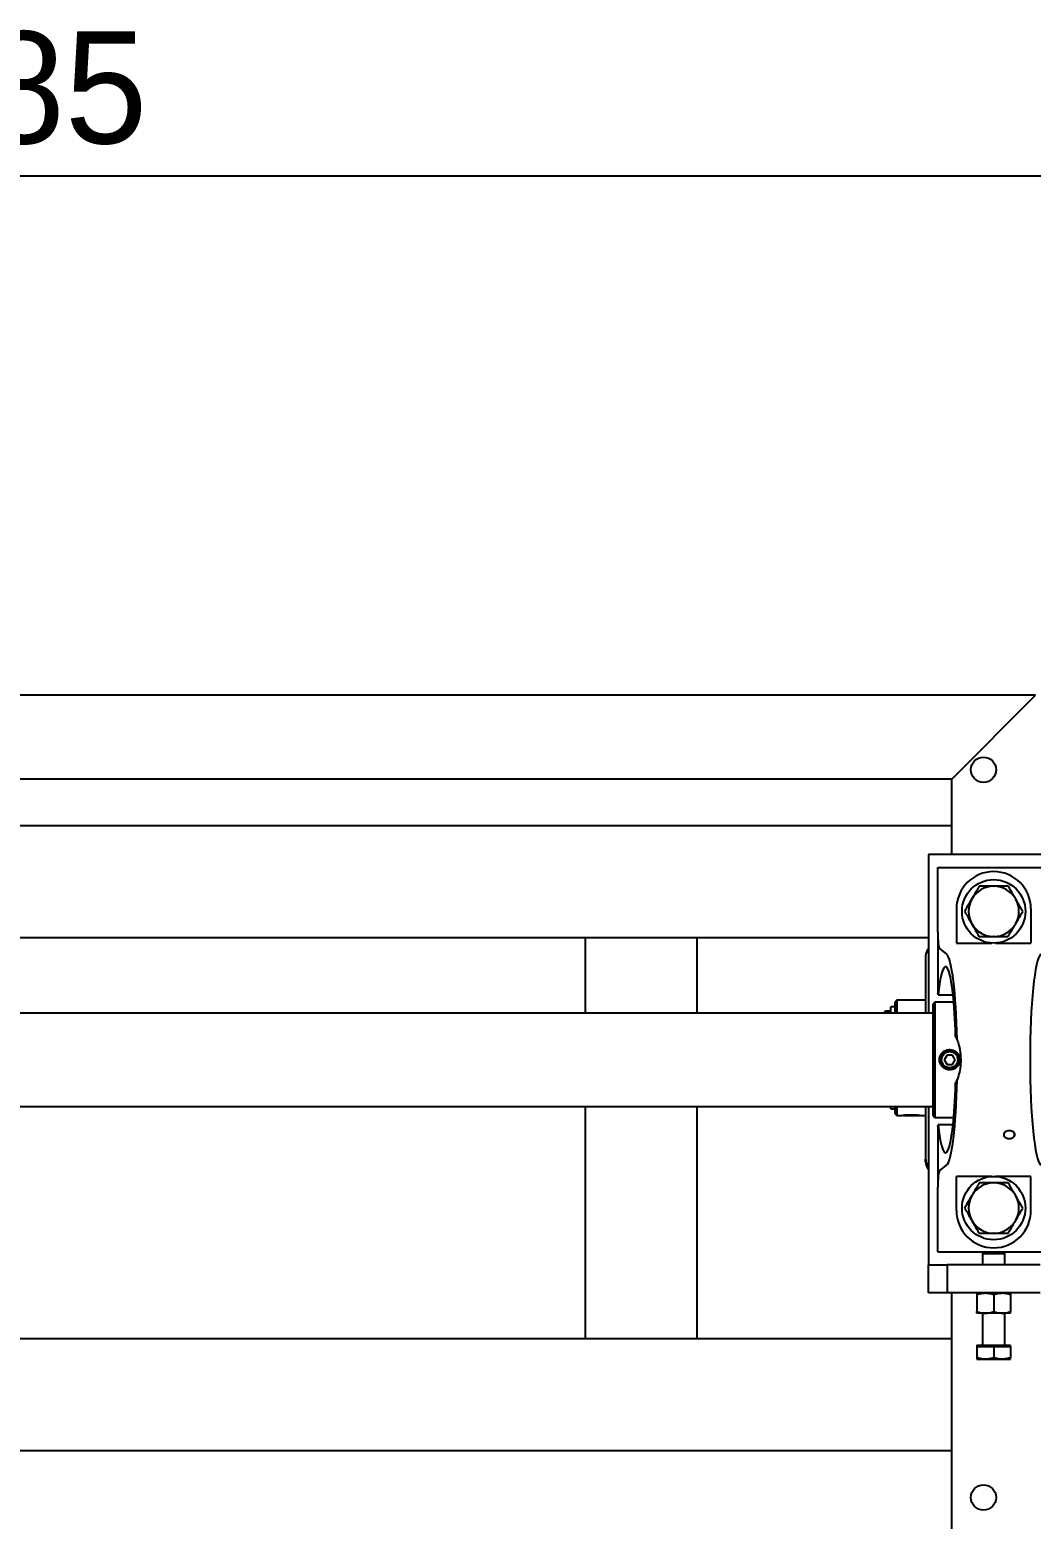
# Model space of a CAD drawing. Header units: millimetres. Extents: x 0 to 11880, y 0 to 8400.
# Drawn here: x 2603 to 3140, y 6347 to 7145 of the extents above; entities that cross this region are included whole.
import ezdxf

# ---------------------------------------------------------------- set-up
doc = ezdxf.new("R2010")
doc.units = ezdxf.units.MM
doc.header["$LTSCALE"] = 20
doc.layers.add('ANNOTAZIONI', color=7, linetype='Continuous')
doc.styles.add('SLDTEXTSTYLE0', font='arial.ttf', dxfattribs={"width": 0.948})
doc.dimstyles.new('SLDDIMSTYLE0', dxfattribs={"dimtxt": 60, "dimasz": 66.04, "dimexe": 0, "dimexo": 0.0625, "dimgap": 15, "dimtad": 1, "dimdec": 1, "dimrnd": 1e-09, "dimzin": 12, "dimdsep": 46, "dimtxsty": 'SLDTEXTSTYLE0', "dimsah": 1, "dimcen": 0.09, "dimadec": 0, "dimazin": 3, "dimtfac": 1, "dimtofl": 0, "dimtmove": 0, "dimatfit": 3, "dimfxl": 1, "dimfrac": 2, "dimtolj": 1, "dimtzin": 12, "dimarcsym": 0})

# ---------------------------------------------------------------- blocks, each defined once
blk = doc.blocks.new('_D')
at = {"layer": 'ANNOTAZIONI', "transparency": 16777216}
for p, q in [((1788.51, 6996.97), (1788.51, 7087.24)), ((3373.51, 6996.97), (3373.51, 7087.24)), ((1788.51, 7067.24), (3373.51, 7067.24))]:
    blk.add_line(p, q, dxfattribs=at)
for points in [[(1788.51, 7067.24), (1854.55, 7057.08), (1854.55, 7077.4)], [(3373.51, 7067.24), (3307.47, 7077.4), (3307.47, 7057.08)]]:
    blk.add_solid(points, dxfattribs=at)
at = {"layer": 'ANNOTAZIONI', "transparency": 16777216, "insert": (2489.34, 7144.59), "char_height": 60, "attachment_point": 1, "style": 'SLDTEXTSTYLE0'}
blk.add_mtext('1585', dxfattribs=at)

msp = doc.modelspace()

# ---------------------------------------------------------------- linework, layer by layer
at = {"color": 7, "linetype": 'Continuous', "lineweight": 25}
for p, q in [((3142.51, 6788.94), (2019.51, 6788.94)), ((3097.51, 6743.94), (3142.51, 6788.94)), ((3097.51, 6743.94), (2064.51, 6743.94)), ((3097.51, 6703.54), (3097.51, 6743.94)), ((3097.51, 6718.94), (2064.51, 6718.94)), ((3155.01, 6703.54), (3085.01, 6703.54)), ((3085.01, 6703.54), (3085.01, 6618.54)), ((3090.01, 6696.54), (3150.01, 6696.54)), ((3090.01, 6694.34), (3090.01, 6696.54)), ((3090.01, 6661.89), (3090.01, 6694.34)), ((3119.9, 6686.54), (3120.12, 6686.54)), ((3100.01, 6674.34), (3100.01, 6656.07)), ((3108.26, 6679.69), (3108.37, 6679.88)), ((3131.64, 6679.88), (3131.76, 6679.69)), ((3140.01, 6674.34), (3140.01, 6656.07)), ((3108.37, 6666.19), (3108.26, 6666.38)), ((3131.76, 6666.38), (3131.64, 6666.19)), ((3085.01, 6658.94), (2077.01, 6658.94)), ((2901.01, 6618.54), (2901.01, 6658.94)), ((2903.04, 6658.94), (2901.01, 6658.94)), ((2961.01, 6658.94), (2958.98, 6658.94)), ((2961.01, 6618.54), (2961.01, 6658.94)), ((3090.01, 6661.89), (3090.01, 6629.34)), ((3120.12, 6659.54), (3119.9, 6659.54)), ((3083.51, 6649.16), (3083.51, 6618.54)), ((3090.9, 6653.12), (3094.73, 6650.12)), ((3100.01, 6656.07), (3118.96, 6656.07)), ((3121.05, 6656.07), (3140.01, 6656.07)), ((3068.01, 6625.44), (3066.91, 6624.34)), ((3083.51, 6625.44), (3068.01, 6625.44)), ((3068.01, 6625.44), (3068.01, 6618.54)), ((3090.18, 6628.36), (3090.01, 6629.34)), ((3090.18, 6628.36), (3098.18, 6628.36)), ((3087.41, 6618.54), (2074.61, 6618.54)), ((3062.01, 6619.54), (3061.01, 6618.54)), ((3064.76, 6619.54), (3062.01, 6619.54)), ((3062.01, 6619.54), (3062.01, 6618.54)), ((3064.76, 6618.54), (3064.76, 6619.54)), ((3066.91, 6621.83), (3064.91, 6621.83)), ((3064.91, 6618.54), (3064.91, 6621.83)), ((3066.91, 6624.34), (3066.91, 6618.54)), ((3088.51, 6624.44), (3087.41, 6623.34)), ((3087.41, 6623.34), (3087.41, 6563.74)), ((3098.56, 6624.44), (3088.51, 6624.44)), ((3088.51, 6624.44), (3088.51, 6562.64)), ((3094.97, 6596.04), (3093.52, 6593.54)), ((3093.52, 6593.54), (3094.97, 6591.04)), ((3097.85, 6596.04), (3094.97, 6596.04)), ((3099.3, 6593.54), (3097.85, 6596.04)), ((3097.85, 6591.04), (3099.3, 6593.54)), ((3094.97, 6591.04), (3097.85, 6591.04)), ((2074.61, 6568.54), (3087.41, 6568.54)), ((2901.01, 6443.94), (2901.01, 6568.54)), ((2961.01, 6443.94), (2961.01, 6568.54)), ((3064.91, 6567.24), (3064.91, 6568.54)), ((3064.91, 6567.24), (3066.91, 6567.24)), ((3066.91, 6568.54), (3066.91, 6564.74)), ((3066.91, 6564.74), (3068.01, 6563.64)), ((3068.01, 6568.54), (3068.01, 6563.64)), ((3068.01, 6563.64), (3070.24, 6563.64)), ((3071.42, 6563.8), (3071.59, 6563.64)), ((3071.59, 6563.64), (3080.23, 6563.64)), ((3080.23, 6563.64), (3080.39, 6563.8)), ((3081.52, 6563.64), (3083.51, 6563.64)), ((3083.51, 6568.54), (3083.51, 6540.23)), ((3085.01, 6568.54), (3085.01, 6483.54)), ((3087.41, 6563.74), (3088.51, 6562.64)), ((3088.51, 6562.64), (3098.56, 6562.64)), ((3090.01, 6557.74), (3090.18, 6558.71)), ((3090.01, 6557.74), (3090.01, 6525.19)), ((3098.18, 6558.71), (3090.18, 6558.71)), ((3083.51, 6538.74), (3083.51, 6540.23)), ((3090.9, 6533.95), (3094.73, 6536.95)), ((3118.96, 6531.01), (3100.01, 6531.01)), ((3100.01, 6512.74), (3100.01, 6531.01)), ((3140.01, 6531.01), (3121.05, 6531.01)), ((3140.01, 6512.74), (3140.01, 6531.01)), ((3090.01, 6492.74), (3090.01, 6525.19)), ((3119.9, 6527.54), (3120.12, 6527.54)), ((3108.26, 6520.69), (3108.37, 6520.88)), ((3131.64, 6520.88), (3131.76, 6520.69)), ((3108.37, 6507.19), (3108.26, 6507.38)), ((3131.76, 6507.38), (3131.64, 6507.19)), ((3120.12, 6500.54), (3119.9, 6500.54)), ((3090.01, 6490.54), (3090.01, 6492.74)), ((3090.01, 6490.54), (3150.01, 6490.54)), ((3114.97, 6490.54), (3114.01, 6489.57)), ((3114.01, 6489.57), (3114.01, 6483.54)), ((3126.01, 6489.57), (3114.01, 6489.57)), ((3126.01, 6489.57), (3125.04, 6490.54)), ((3126.01, 6483.54), (3126.01, 6489.57)), ((3085.01, 6468.54), (3085.01, 6483.54)), ((3085.01, 6483.54), (3095.01, 6483.54)), ((3095.01, 6483.54), (3095.01, 6468.54)), ((3145.01, 6483.54), (3095.01, 6483.54)), ((3095.01, 6468.54), (3085.01, 6468.54)), ((3145.01, 6468.54), (3095.01, 6468.54)), ((3097.51, 6296.44), (3097.51, 6468.54)), ((3111.01, 6467.73), (3111.01, 6458.54)), ((3120.01, 6467.73), (3120.01, 6458.54)), ((3129.01, 6467.73), (3129.01, 6458.54)), ((3115.51, 6457.74), (3111.01, 6457.74)), ((3114.01, 6457.74), (3114.01, 6441.14)), ((3124.51, 6457.74), (3115.51, 6457.74)), ((3129.01, 6457.74), (3124.51, 6457.74)), ((3126.01, 6441.14), (3126.01, 6457.74)), ((3097.51, 6443.94), (2064.51, 6443.94)), ((2903.04, 6443.94), (2901.01, 6443.94)), ((2961.01, 6443.94), (2958.98, 6443.94)), ((3111.01, 6440.54), (3111.01, 6439.94)), ((3111.01, 6440.54), (3115.51, 6440.54)), ((3111.01, 6439.94), (3111.01, 6433.84)), ((3111.01, 6439.94), (3115.51, 6439.94)), ((3115.51, 6440.54), (3129.01, 6440.54)), ((3115.51, 6439.94), (3120.01, 6439.94)), ((3120.01, 6439.94), (3120.01, 6433.84)), ((3120.01, 6439.94), (3124.51, 6439.94)), ((3124.51, 6439.94), (3129.01, 6439.94)), ((3129.01, 6439.94), (3129.01, 6440.54)), ((3129.01, 6439.94), (3129.01, 6433.84)), ((3111.01, 6433.04), (3115.51, 6433.04)), ((3115.51, 6433.04), (3124.51, 6433.04)), ((3124.51, 6433.04), (3129.01, 6433.04)), ((3097.51, 6383.94), (2064.51, 6383.94))]:
    msp.add_line(p, q, dxfattribs=at)
for centre, radius in [((3114.51, 6748.94), 6.75), ((3120.01, 6673.04), 17), ((3096.41, 6593.54), 5), ((3096.41, 6593.54), 4.32), ((3120.01, 6514.04), 17), ((3114.51, 6358.94), 6.75)]:
    msp.add_circle(centre, radius, dxfattribs=at)
for centre, radius, start, end in [((3120.01, 6674.34), 20, 0, 180), ((3120.01, 6673.04), 13.5, 90.47157, 149.52843), ((3120.01, 6673.04), 13.5, 30.47157, 89.52843), ((3120.01, 6673.04), 13.5, 150.47157, 209.52843), ((3120.01, 6673.04), 13.5, 330.47157, 29.52843), ((3120.01, 6673.04), 13.5, 210.47157, 269.52843), ((3120.01, 6673.04), 13.5, 270.47157, 329.52843), ((3089.06, 6649.16), 5.55, 136.86374, 180), ((3071.43, 6593.54), 30.9, 20.38242, 24.4133), ((3071.43, 6593.54), 30.9, 335.5867, 339.61758), ((3127.16, 6553.4), 1.73, 118.01608, 241.98392), ((3129.56, 6553.4), 1.73, 298.01608, 61.98392), ((3089.17, 6538.74), 5.66, 180, 222.69032), ((3120.01, 6514.04), 13.5, 90.47157, 149.52843), ((3120.01, 6514.04), 13.5, 30.47157, 89.52843), ((3120.01, 6514.04), 13.5, 150.47157, 209.52843), ((3120.01, 6514.04), 13.5, 330.47157, 29.52843), ((3120.01, 6512.74), 20, 180, 0), ((3120.01, 6514.04), 13.5, 210.47157, 269.52843), ((3120.01, 6514.04), 13.5, 270.47157, 329.52843), ((3113.41, 6441.14), 0.6, 270, 0), ((3126.61, 6441.14), 0.6, 180, 270)]:
    msp.add_arc(centre, radius, start, end, dxfattribs=at)
for centre, major_axis, start_param, end_param in [((3090.99, 6661.89), (0, 8.8), 1.570796, 3.054326), ((3094.18, 6593.54), (0, 56.8), 4.903013, 6.195919), ((3145.84, 6593.54), (0, 56.8), 0.087266, 3.054326), ((3094.18, 6593.54), (0, 50), 4.970681, 7.083481), ((3094.18, 6593.54), (0, 50), 2.341297, 4.454097), ((3094.18, 6593.54), (0, 56.8), 3.228859, 4.521765), ((3090.99, 6525.19), (0, 8.8), 0.087266, 1.570796)]:
    msp.add_ellipse(centre, major_axis=major_axis, ratio=0.111465, start_param=start_param, end_param=end_param, dxfattribs=at)
for points, knots in [([(3112.21, 6686.54), (3111.97, 6686.12), (3111.23, 6684.83), (3109.95, 6682.61), (3108.9, 6680.8), (3108.37, 6679.88)], [0, 0, 0, 0, 0.193449, 0.59407, 1, 1, 1, 1]), ([(3119.9, 6686.54), (3118.57, 6686.54), (3115.97, 6686.54), (3113.45, 6686.54), (3112.21, 6686.54)], [0, 0, 0, 0, 0.508529, 1, 1, 1, 1]), ([(3127.8, 6686.54), (3126.9, 6686.54), (3124.39, 6686.54), (3121.79, 6686.54), (3120.12, 6686.54)], [0, 0, 0, 0, 0.359214, 1, 1, 1, 1]), ([(3131.64, 6679.88), (3131.21, 6680.64), (3129.91, 6682.89), (3128.64, 6685.08), (3127.8, 6686.54)], [0, 0, 0, 0, 0.334142, 1, 1, 1, 1]), ([(3108.26, 6679.69), (3107.83, 6678.94), (3106.53, 6676.69), (3105.26, 6674.5), (3104.42, 6673.04)], [0, 0, 0, 0, 0.334142, 1, 1, 1, 1]), ([(3104.42, 6673.04), (3104.66, 6672.62), (3105.41, 6671.33), (3106.69, 6669.11), (3107.73, 6667.3), (3108.26, 6666.38)], [0, 0, 0, 0, 0.193449, 0.59407, 1, 1, 1, 1]), ([(3135.6, 6673.04), (3135.36, 6673.46), (3134.61, 6674.75), (3133.33, 6676.96), (3132.28, 6678.78), (3131.76, 6679.69)], [0, 0, 0, 0, 0.193449, 0.59407, 1, 1, 1, 1]), ([(3131.76, 6666.38), (3132.19, 6667.14), (3133.49, 6669.39), (3134.76, 6671.58), (3135.6, 6673.04)], [0, 0, 0, 0, 0.334142, 1, 1, 1, 1]), ([(3108.37, 6666.19), (3108.81, 6665.44), (3110.11, 6663.19), (3111.37, 6661), (3112.21, 6659.54)], [0, 0, 0, 0, 0.334142, 1, 1, 1, 1]), ([(3127.8, 6659.54), (3128.05, 6659.96), (3128.79, 6661.25), (3130.07, 6663.46), (3131.12, 6665.28), (3131.64, 6666.19)], [0, 0, 0, 0, 0.193449, 0.59407, 1, 1, 1, 1]), ([(3112.21, 6659.54), (3113.12, 6659.54), (3115.63, 6659.54), (3118.23, 6659.54), (3119.9, 6659.54)], [0, 0, 0, 0, 0.359214, 1, 1, 1, 1]), ([(3120.12, 6659.54), (3121.44, 6659.54), (3124.05, 6659.54), (3126.57, 6659.54), (3127.8, 6659.54)], [0, 0, 0, 0, 0.5085294, 1, 1, 1, 1]), ([(3100.39, 6604.3), (3100.74, 6603.28), (3101.61, 6600.69), (3102.35, 6596.24), (3102.37, 6591.4), (3101.72, 6586.83), (3100.84, 6584.14), (3100.39, 6582.78)], [0, 0, 0, 0, 0.148076, 0.375376, 0.610735, 0.803042, 1, 1, 1, 1]), ([(3100.63, 6590.04), (3100.21, 6589.69), (3099.32, 6588.92), (3097.54, 6588.31), (3095.55, 6588.25), (3093.59, 6588.87), (3091.99, 6590.08), (3090.97, 6591.71), (3090.63, 6593.46), (3090.91, 6595.13), (3091.69, 6596.59), (3092.95, 6597.8), (3094.63, 6598.61), (3096.58, 6598.88), (3098.59, 6598.49), (3100.34, 6597.47), (3101.58, 6595.95), (3102.15, 6594.21), (3102.06, 6592.5), (3101.51, 6591.08), (3100.89, 6590.36), (3100.63, 6590.04)], [0, 0, 0, 0, 0.047464, 0.102928, 0.161192, 0.220499, 0.27911, 0.334759, 0.38563, 0.432893, 0.479913, 0.529716, 0.583677, 0.641157, 0.700308, 0.759369, 0.81631, 0.868849, 0.917011, 0.963717, 1, 1, 1, 1]), ([(3070.24, 6563.64), (3070.29, 6563.65), (3070.39, 6563.66), (3071.2, 6563.78), (3072.45, 6563.93), (3074.13, 6564.06), (3076.09, 6564.1), (3078.08, 6564.04), (3079.85, 6563.88), (3081.05, 6563.72), (3081.6, 6563.63), (3081.54, 6563.65), (3081.52, 6563.65)], [0, 0, 0, 0, 0.092617, 0.186659, 0.286263, 0.394185, 0.509145, 0.627449, 0.745569, 0.859451, 0.96453, 1, 1, 1, 1]), ([(3126.34, 6554.93), (3126.13, 6554.77), (3125.69, 6554.43), (3125.36, 6553.77), (3125.34, 6553.07), (3125.64, 6552.42), (3126.06, 6552.05), (3126.32, 6551.89), (3126.34, 6551.87)], [0, 0, 0, 0, 0.186152, 0.389172, 0.587393, 0.783443, 0.980992, 1, 1, 1, 1]), ([(3130.38, 6554.93), (3130.11, 6555.08), (3129.58, 6555.38), (3128.58, 6555.55), (3127.58, 6555.49), (3126.82, 6555.23), (3126.46, 6555.01), (3126.34, 6554.93)], [0, 0, 0, 0, 0.22471, 0.449428, 0.673945, 0.898372, 1, 1, 1, 1]), ([(3130.38, 6551.87), (3130.46, 6551.93), (3130.76, 6552.12), (3131.16, 6552.55), (3131.41, 6553.2), (3131.32, 6553.89), (3130.95, 6554.5), (3130.55, 6554.8), (3130.38, 6554.93)], [0, 0, 0, 0, 0.071077, 0.25122, 0.452112, 0.649168, 0.845197, 1, 1, 1, 1]), ([(3126.34, 6551.87), (3126.61, 6551.74), (3127.14, 6551.46), (3128.13, 6551.31), (3129.14, 6551.37), (3129.9, 6551.6), (3130.26, 6551.81), (3130.38, 6551.87)], [0, 0, 0, 0, 0.22471, 0.449428, 0.673945, 0.898372, 1, 1, 1, 1]), ([(3083.51, 6540.23), (3083.53, 6539.89), (3083.59, 6538.92), (3084.04, 6537.58), (3084.74, 6536.82), (3085.01, 6536.53)], [0, 0, 0, 0, 0.249733, 0.709724, 1, 1, 1, 1]), ([(3112.21, 6527.54), (3111.97, 6527.12), (3111.23, 6525.83), (3109.95, 6523.61), (3108.9, 6521.8), (3108.37, 6520.88)], [0, 0, 0, 0, 0.193449, 0.59407, 1, 1, 1, 1]), ([(3119.9, 6527.54), (3118.57, 6527.54), (3115.97, 6527.54), (3113.45, 6527.54), (3112.21, 6527.54)], [0, 0, 0, 0, 0.508529, 1, 1, 1, 1]), ([(3127.8, 6527.54), (3126.9, 6527.54), (3124.39, 6527.54), (3121.79, 6527.54), (3120.12, 6527.54)], [0, 0, 0, 0, 0.359214, 1, 1, 1, 1]), ([(3131.64, 6520.88), (3131.21, 6521.64), (3129.91, 6523.89), (3128.64, 6526.08), (3127.8, 6527.54)], [0, 0, 0, 0, 0.3341417, 1, 1, 1, 1]), ([(3108.26, 6520.69), (3107.83, 6519.94), (3106.53, 6517.69), (3105.26, 6515.5), (3104.42, 6514.04)], [0, 0, 0, 0, 0.334142, 1, 1, 1, 1]), ([(3104.42, 6514.04), (3104.66, 6513.62), (3105.41, 6512.33), (3106.69, 6510.11), (3107.73, 6508.3), (3108.26, 6507.38)], [0, 0, 0, 0, 0.193449, 0.59407, 1, 1, 1, 1]), ([(3135.6, 6514.04), (3135.36, 6514.46), (3134.61, 6515.75), (3133.33, 6517.96), (3132.28, 6519.78), (3131.76, 6520.69)], [0, 0, 0, 0, 0.193449, 0.5940695, 1, 1, 1, 1]), ([(3131.76, 6507.38), (3132.19, 6508.14), (3133.49, 6510.39), (3134.76, 6512.58), (3135.6, 6514.04)], [0, 0, 0, 0, 0.334142, 1, 1, 1, 1]), ([(3108.37, 6507.19), (3108.81, 6506.44), (3110.11, 6504.19), (3111.37, 6502), (3112.21, 6500.54)], [0, 0, 0, 0, 0.334142, 1, 1, 1, 1]), ([(3127.8, 6500.54), (3128.05, 6500.96), (3128.79, 6502.25), (3130.07, 6504.46), (3131.12, 6506.28), (3131.64, 6507.19)], [0, 0, 0, 0, 0.193449, 0.59407, 1, 1, 1, 1]), ([(3112.21, 6500.54), (3113.12, 6500.54), (3115.63, 6500.54), (3118.23, 6500.54), (3119.9, 6500.54)], [0, 0, 0, 0, 0.359214, 1, 1, 1, 1]), ([(3120.12, 6500.54), (3121.44, 6500.54), (3124.05, 6500.54), (3126.57, 6500.54), (3127.8, 6500.54)], [0, 0, 0, 0, 0.5085294, 1, 1, 1, 1]), ([(3111.01, 6467.73), (3111.74, 6467.96), (3113.21, 6468.41), (3114.74, 6468.5), (3115.51, 6468.54)], [0, 0, 0, 0, 0.495458, 1, 1, 1, 1]), ([(3111.01, 6468.54), (3111.01, 6468.53), (3111.01, 6468.48), (3111.01, 6468.05), (3111.01, 6467.73)], [0, 0, 0, 0, 0.268634, 1, 1, 1, 1]), ([(3115.51, 6468.54), (3115.62, 6468.54), (3116.42, 6468.53), (3117.95, 6468.35), (3119.32, 6467.94), (3120.01, 6467.73)], [0, 0, 0, 0, 0.07009, 0.530784, 1, 1, 1, 1]), ([(3120.01, 6467.73), (3120.74, 6467.96), (3122.21, 6468.41), (3123.74, 6468.5), (3124.51, 6468.54)], [0, 0, 0, 0, 0.495458, 1, 1, 1, 1]), ([(3124.51, 6468.54), (3124.62, 6468.54), (3125.42, 6468.53), (3126.95, 6468.35), (3128.32, 6467.94), (3129.01, 6467.73)], [0, 0, 0, 0, 0.07009, 0.530784, 1, 1, 1, 1]), ([(3129.01, 6468.54), (3129.01, 6468.53), (3129.01, 6468.48), (3129.01, 6468.05), (3129.01, 6467.73)], [0, 0, 0, 0, 0.268634, 1, 1, 1, 1]), ([(3111.01, 6458.54), (3111.74, 6458.32), (3113.21, 6457.86), (3114.74, 6457.78), (3115.51, 6457.74)], [0, 0, 0, 0, 0.495458, 1, 1, 1, 1]), ([(3111.01, 6457.74), (3111.01, 6457.75), (3111.01, 6457.79), (3111.01, 6458.23), (3111.01, 6458.54)], [0, 0, 0, 0, 0.268634, 1, 1, 1, 1]), ([(3115.51, 6457.74), (3115.62, 6457.74), (3116.42, 6457.75), (3117.95, 6457.92), (3119.32, 6458.33), (3120.01, 6458.54)], [0, 0, 0, 0, 0.07009, 0.530784, 1, 1, 1, 1]), ([(3120.01, 6458.54), (3120.74, 6458.32), (3122.21, 6457.86), (3123.74, 6457.78), (3124.51, 6457.74)], [0, 0, 0, 0, 0.495458, 1, 1, 1, 1]), ([(3124.51, 6457.74), (3124.62, 6457.74), (3125.42, 6457.75), (3126.95, 6457.92), (3128.32, 6458.33), (3129.01, 6458.54)], [0, 0, 0, 0, 0.07009, 0.530784, 1, 1, 1, 1]), ([(3129.01, 6457.74), (3129.01, 6457.75), (3129.01, 6457.79), (3129.01, 6458.23), (3129.01, 6458.54)], [0, 0, 0, 0, 0.268634, 1, 1, 1, 1]), ([(3115.51, 6433.04), (3114.28, 6433.14), (3112.76, 6433.27), (3111.3, 6433.75), (3111.01, 6433.84)], [0, 0, 0, 0, 0.8036473, 1, 1, 1, 1]), ([(3111.01, 6433.84), (3111.01, 6433.62), (3111.01, 6433.16), (3111.01, 6433.08), (3111.01, 6433.04)], [0, 0, 0, 0, 0.495458, 1, 1, 1, 1]), ([(3120.01, 6433.84), (3118.85, 6433.51), (3117.37, 6433.08), (3115.84, 6433.05), (3115.51, 6433.04)], [0, 0, 0, 0, 0.779636, 1, 1, 1, 1]), ([(3124.51, 6433.04), (3124.4, 6433.04), (3123.59, 6433.05), (3122.07, 6433.22), (3120.7, 6433.63), (3120.01, 6433.84)], [0, 0, 0, 0, 0.07009, 0.530784, 1, 1, 1, 1]), ([(3129.01, 6433.84), (3128.28, 6433.62), (3126.8, 6433.16), (3125.28, 6433.08), (3124.51, 6433.04)], [0, 0, 0, 0, 0.495458, 1, 1, 1, 1]), ([(3129.01, 6433.04), (3129.01, 6433.04), (3129.01, 6433.05), (3129.01, 6433.22), (3129.01, 6433.63), (3129.01, 6433.84)], [0, 0, 0, 0, 0.07009, 0.530784, 1, 1, 1, 1])]:
    msp.add_open_spline(points, degree=3, knots=knots, dxfattribs=at)

# ---------------------------------------------------------------- dimensions: what is measured, and where the dimension line sits
at = {"layer": 'ANNOTAZIONI'}
dim = msp.add_linear_dim(base=(3373.51, 7067.24), p1=(1788.51, 6976.97), p2=(3373.51, 6976.97), dimstyle='SLDDIMSTYLE0', dxfattribs=at)
dim.commit()
dim.dimension.update_dxf_attribs({"geometry": '_D', "text_midpoint": (2581.01, 7067.24), "dimtype": 160})

doc.saveas('drawing.dxf')
